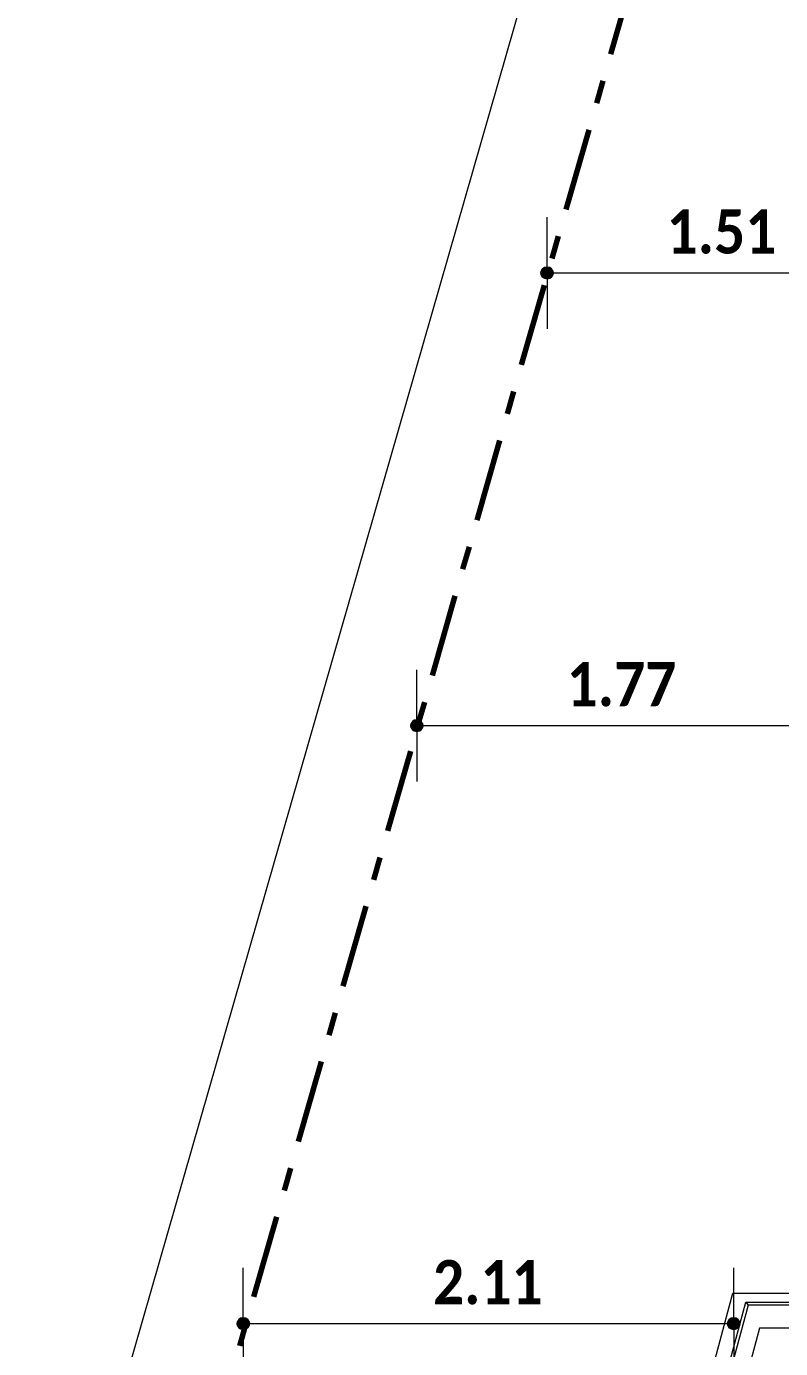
# Model space of a CAD drawing. Header units: metres. Extents: x -144 to 1000, y -717 to 29.
# Drawn here: x 686.14 to 689.38, y -554.36 to -548.68 of the extents above; entities that cross this region are included whole.
import ezdxf

# ---------------------------------------------------------------- set-up
doc = ezdxf.new("R2010")
doc.units = ezdxf.units.M
doc.linetypes.add('Dash Dot 3_16_', pattern=[0.595313, 0.357187, -0.119063, 0, -0.119063])
doc.layers.get('0').update_dxf_attribs({"color": 1})
for name, color, linetype, lineweight in [('A-ANNO-DIMS', 1, 'Continuous', 9), ('A-DETL', 1, 'Continuous', 9), ('A-FLOR-HRAL', 1, 'Continuous', 9), ('A-WALL', 4, 'Continuous', 9)]:
    doc.layers.add(name, color=color, linetype=linetype, lineweight=lineweight)
doc.styles.add('Calibri_B_6', font='calibrib.ttf', dxfattribs={"width": 0.9})

# ---------------------------------------------------------------- blocks, each defined once
blk = doc.blocks.new('S')
at = {"layer": 'A-ANNO-DIMS', "lineweight": 25, "true_color": 0x0000ff}
h = blk.add_hatch(color=5, dxfattribs=at)
edge = h.paths.add_edge_path()
edge.add_arc((677.6431, -488.9591), 0.025, 0, 360)
h = blk.add_hatch(color=5, dxfattribs=at)
edge = h.paths.add_edge_path()
edge.add_arc((677.0827, -490.9066), 0.025, 0, 360)
h = blk.add_hatch(color=5, dxfattribs=at)
edge = h.paths.add_edge_path()
edge.add_arc((676.3355, -493.4795), 0.025, 0, 360)
h = blk.add_hatch(color=5, dxfattribs=at)
edge = h.paths.add_edge_path()
edge.add_arc((678.4464, -493.4795), 0.025, 0, 360)
at = {"layer": 'A-ANNO-DIMS', "color": 5, "true_color": 0x0000ff}
for p, q in [((670.9729, -510.6195), (677.9537, -486.3277)), ((677.6431, -488.9591), (677.6431, -488.7191)), ((677.6431, -488.9591), (679.1494, -488.9591)), ((677.6431, -488.9591), (677.6431, -489.1991)), ((677.0827, -490.9066), (677.0827, -490.6666)), ((677.0827, -490.9066), (678.8494, -490.9066)), ((677.0827, -490.9066), (677.0827, -491.1466)), ((676.3355, -493.4795), (676.3355, -493.2395)), ((678.4464, -493.4795), (678.4464, -493.2395)), ((676.3355, -493.4795), (678.4464, -493.4795)), ((676.3355, -493.4795), (676.3355, -493.7195)), ((678.4464, -493.4795), (678.4464, -493.7195))]:
    blk.add_line(p, q, dxfattribs=at)
at = {"layer": 'A-ANNO-DIMS', "color": 5, "lineweight": 25, "true_color": 0x0000ff}
for centre in [(677.6431, -488.9591), (677.0827, -490.9066), (676.3355, -493.4795), (678.4464, -493.4795)]:
    blk.add_circle(centre, 0.025, dxfattribs=at)
at = {"layer": 'A-DETL', "color": 7, "linetype": 'Dash Dot 3_16_', "lineweight": 70}
blk.add_line((671.3882, -510.7389), (678.3691, -486.447), dxfattribs=at)
at = {"layer": 'A-DETL', "color": 253, "true_color": 0xb6b6b6}
for p, q in [((677.6431, -488.9486), (677.6431, -488.9086)), ((677.0827, -490.8986), (677.0827, -490.8586)), ((676.3355, -493.4986), (676.3355, -493.4386)), ((678.4464, -493.4986), (678.4464, -493.4386))]:
    blk.add_line(p, q, dxfattribs=at)
at = {"layer": 'A-FLOR-HRAL'}
for p, q in [((677.6449, -496.5735), (678.4986, -493.3876)), ((678.4986, -493.3876), (678.8494, -493.3876)), ((678.4986, -493.3876), (678.5078, -493.3996)), ((678.5078, -493.3996), (677.6605, -496.5615)), ((678.8494, -493.3996), (678.5078, -493.3996))]:
    blk.add_line(p, q, dxfattribs=at)
at = {"layer": 'A-WALL'}
for p, q in [((677.5586, -496.6475), (678.4425, -493.3486)), ((678.4425, -493.3486), (678.8494, -493.3486)), ((678.5576, -493.4986), (677.7541, -496.4975)), ((678.8494, -493.4986), (678.5576, -493.4986))]:
    blk.add_line(p, q, dxfattribs=at)
at = {"layer": 'A-ANNO-DIMS', "color": 5, "true_color": 0x0000ff, "char_height": 0.19, "width": 0.572076, "attachment_point": 1, "line_spacing_factor": 1.158048, "style": 'Calibri_B_6'}
for s, insert in [('1.51', (678.1579, -488.6857)), ('1.77', (677.7277, -490.6332)), ('2.11', (677.1526, -493.2061))]:
    blk.add_mtext(s, dxfattribs=dict(at, insert=insert))

msp = doc.modelspace()

# ---------------------------------------------------------------- block references
at = {"color": 3}
msp.add_blockref('S', (10.7329, -60.7772), dxfattribs=at)

doc.saveas('drawing.dxf')
